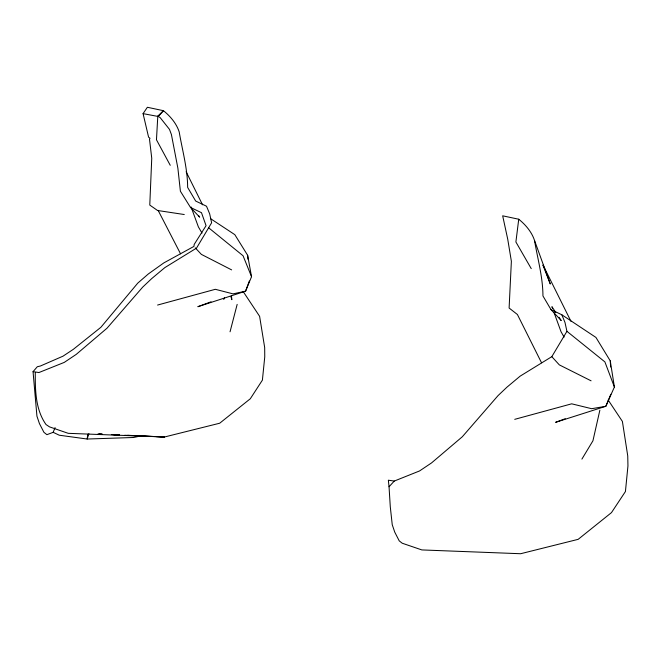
<?xml version="1.0" encoding="UTF-8"?>
<svg xmlns="http://www.w3.org/2000/svg" width="661" height="661" viewBox="0 0 661 661"><rect width="100%" height="100%" fill="white"/><g stroke="black" fill="none" stroke-linecap="round" stroke-linejoin="round"><path stroke-width="0.99" d="M541.541 362.782L517.406 314.504L509.11 308.026L511.374 261.31L507.731 239.224L502.674 215.816L518.736 219.229L515.894 241.976L531.246 268.63M87.797 434.26L87.161 439.028L59.259 435.211L53.161 432.327L46.906 434.674L43.923 432.319L39.429 423.577L36.942 416.199L33.05 371.664L37.313 366.731L40.395 366.012L63.01 356.172L73.346 349.314L100.869 327.311L137.761 283.123L148.361 273.935L163.788 262.929L193.929 246.413L194.194 244.413L206.067 225.682L201.481 212.685L190.492 207.438L180.395 191.227L177.875 168.167L171.414 134.547L169.48 129.374L160.226 117.691L157.797 116.113L163.432 110.693C170.265 116.162 176.47 123.458 179.197 131.894C182.329 150.336 187.584 168.572 187.641 187.402L195.681 201.051L206.513 206.224L209.677 213.875L211.627 222.782L196.515 248.115L164.845 267.606L151.642 278.645L142.726 287.089L106.999 328.22L76.23 354.379L64.257 362.402L38.958 372.531L33.05 371.664M599.866 410.184L592.934 440.796L581.903 459.106M230.045 331.797L237.167 304.366M88.888 433.682L87.161 439.028L133.646 437.491L140.57 435.971M249.329 280.991L245.578 291.179L197.854 306.704L211.049 301.804M53.161 432.327L55.07 427.593M210.884 218.882L234.812 234.655L247.635 255.278L251.535 276.695L245.578 291.179L233.044 293.872L215.329 289.303L157.582 305.052M610.814 394.278L605.84 406.292L555.612 422.321L565.262 418.71M518.736 219.229C525.569 224.707 531.774 232.003 534.509 240.43C537.633 258.881 542.888 277.108 542.945 295.946L550.985 309.596L561.817 314.768L595.941 337.432L610.268 360.898L614.4 387.024L605.84 406.292L591.661 408.696L571.674 403.821L514.729 419.338M223.749 299.458L224.566 297.64M608.161 400.021L622.398 421.429L627.743 455.925L627.95 465.939L625.43 491.528L611.483 512.606L578.168 539.335L520.628 553.728L421.842 549.927L402.21 543.218L399.227 540.863L394.741 532.122L392.246 524.735L390.287 506.797L389.04 486.76L394.262 481.068L419.561 470.946L431.534 462.923L462.312 436.764L498.03 395.633L506.946 387.181L520.149 376.142L551.819 356.659L566.931 331.326L564.981 322.419L561.817 314.768M184.262 214.528L157.541 210.479L149.774 205.075L151.749 158.276L149.51 139.289L149.981 138.273L148.585 137.157L143.073 113.626L147.37 107.272L163.432 110.693L158.962 115.774M99.01 433.947L102.083 434.095M113.337 434.616L119.476 434.905M127.664 435.285L136.868 435.706M141.983 435.946L154.261 436.516M156.31 436.615L164.498 436.995L219.7 423.222L250.304 398.757L262.4 380.133L264.755 356.874L264.681 347.587L259.608 316.313L243.058 291.385M98.01 433.93L102.116 434.128M111.362 434.591L119.575 435.004M124.706 435.26L164.498 436.995L68.24 433.327L49.509 426.874L46.022 424.544C35.454 409.531 35.198 390.337 35.273 372.697M394.262 481.068L388.354 480.208L389.04 486.76M143.073 113.626L158.318 116.501L157.797 116.113L156.467 139.793L170.249 165.3M591.083 380.819L559.313 364.872L551.819 356.659M231.631 269.886L201.365 254.378L195.276 247.858M566.931 331.326L604.898 361.906L614.4 387.024M208.43 227.607L243.066 255.774L251.535 276.695M190.492 207.438L199.655 217.155L198.531 215.486M550.985 309.596L561.222 320.56L559.032 317.297M555.752 312.405L551.918 306.704L552.621 308.629M202.01 233.077L198.391 226.913L191.095 206.976M564.106 337.077L561.049 331.772L554.025 312.488M180.552 253.824L158.128 210.38M543.061 265.193L570.955 321.296M186.113 171.703L202.547 204.819M542.97 265.21L550.307 284.007L534.509 240.43M230.953 296.748L231.837 299.673L231.433 295.566M247.635 255.278L247.966 259.244M610.268 360.898L610.607 367.02"/></g></svg>
